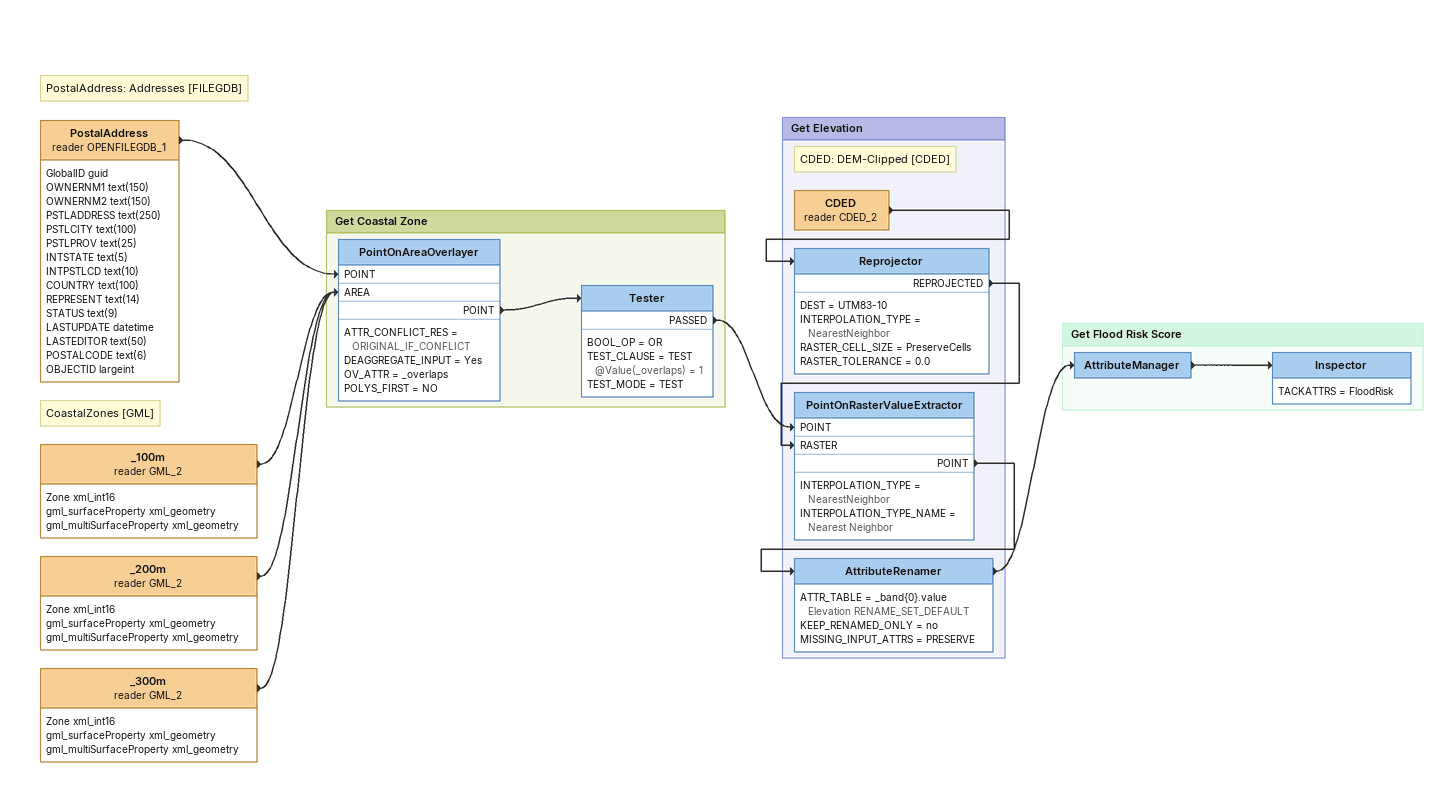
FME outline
Note: PostalAddress: Addresses [FILEGDB]
PostalAddress (reader OPENFILEGDB_1)
    attributes: GlobalID guid, OWNERNM1 text(150), OWNERNM2 text(150), PSTLADDRESS text(250), PSTLCITY text(100), PSTLPROV text(25), INTSTATE text(5), INTPSTLCD text(10), COUNTRY text(100), REPRESENT text(14), STATUS text(9), LASTUPDATE datetime, LASTEDITOR text(50), POSTALCODE text(6), OBJECTID largeint
    -> PointOnAreaOverlayer [POINT]
Note: CoastalZones [GML]
_100m (reader GML_2)
    attributes: Zone xml_int16, gml_surfaceProperty xml_geometry, gml_multiSurfaceProperty xml_geometry
    -> PointOnAreaOverlayer [AREA]
_200m (reader GML_2)
    attributes: Zone xml_int16, gml_surfaceProperty xml_geometry, gml_multiSurfaceProperty xml_geometry
    -> PointOnAreaOverlayer [AREA]
_300m (reader GML_2)
    attributes: Zone xml_int16, gml_surfaceProperty xml_geometry, gml_multiSurfaceProperty xml_geometry
    -> PointOnAreaOverlayer [AREA]

Bookmark: Get Coastal Zone
PointOnAreaOverlayer
    ATTR_CONFLICT_RES = ORIGINAL_IF_CONFLICT
    DEAGGREGATE_INPUT = Yes
    OV_ATTR = _overlaps
    POLYS_FIRST = NO
    POINT -> Tester
Tester
    BOOL_OP = OR
    TEST_CLAUSE = TEST @Value(_overlaps) = 1
    TEST_MODE = TEST
    PASSED -> PointOnRasterValueExtractor [POINT]

Bookmark: Get Elevation
Note: CDED: DEM-Clipped [CDED]
CDED (reader CDED_2)
    -> Reprojector
Reprojector
    DEST = UTM83-10
    INTERPOLATION_TYPE = NearestNeighbor
    RASTER_CELL_SIZE = PreserveCells
    RASTER_TOLERANCE = 0.0
    REPROJECTED -> PointOnRasterValueExtractor [RASTER]
PointOnRasterValueExtractor
    INTERPOLATION_TYPE = NearestNeighbor
    INTERPOLATION_TYPE_NAME = Nearest Neighbor
    POINT -> AttributeRenamer
AttributeRenamer
    ATTR_TABLE = _band{0}.value Elevation RENAME_SET_DEFAULT
    KEEP_RENAMED_ONLY = no
    MISSING_INPUT_ATTRS = PRESERVE
    -> AttributeManager

Bookmark: Get Flood Risk Score
AttributeManager
    -> Inspector
Inspector
    TACKATTRS = FloodRisk
